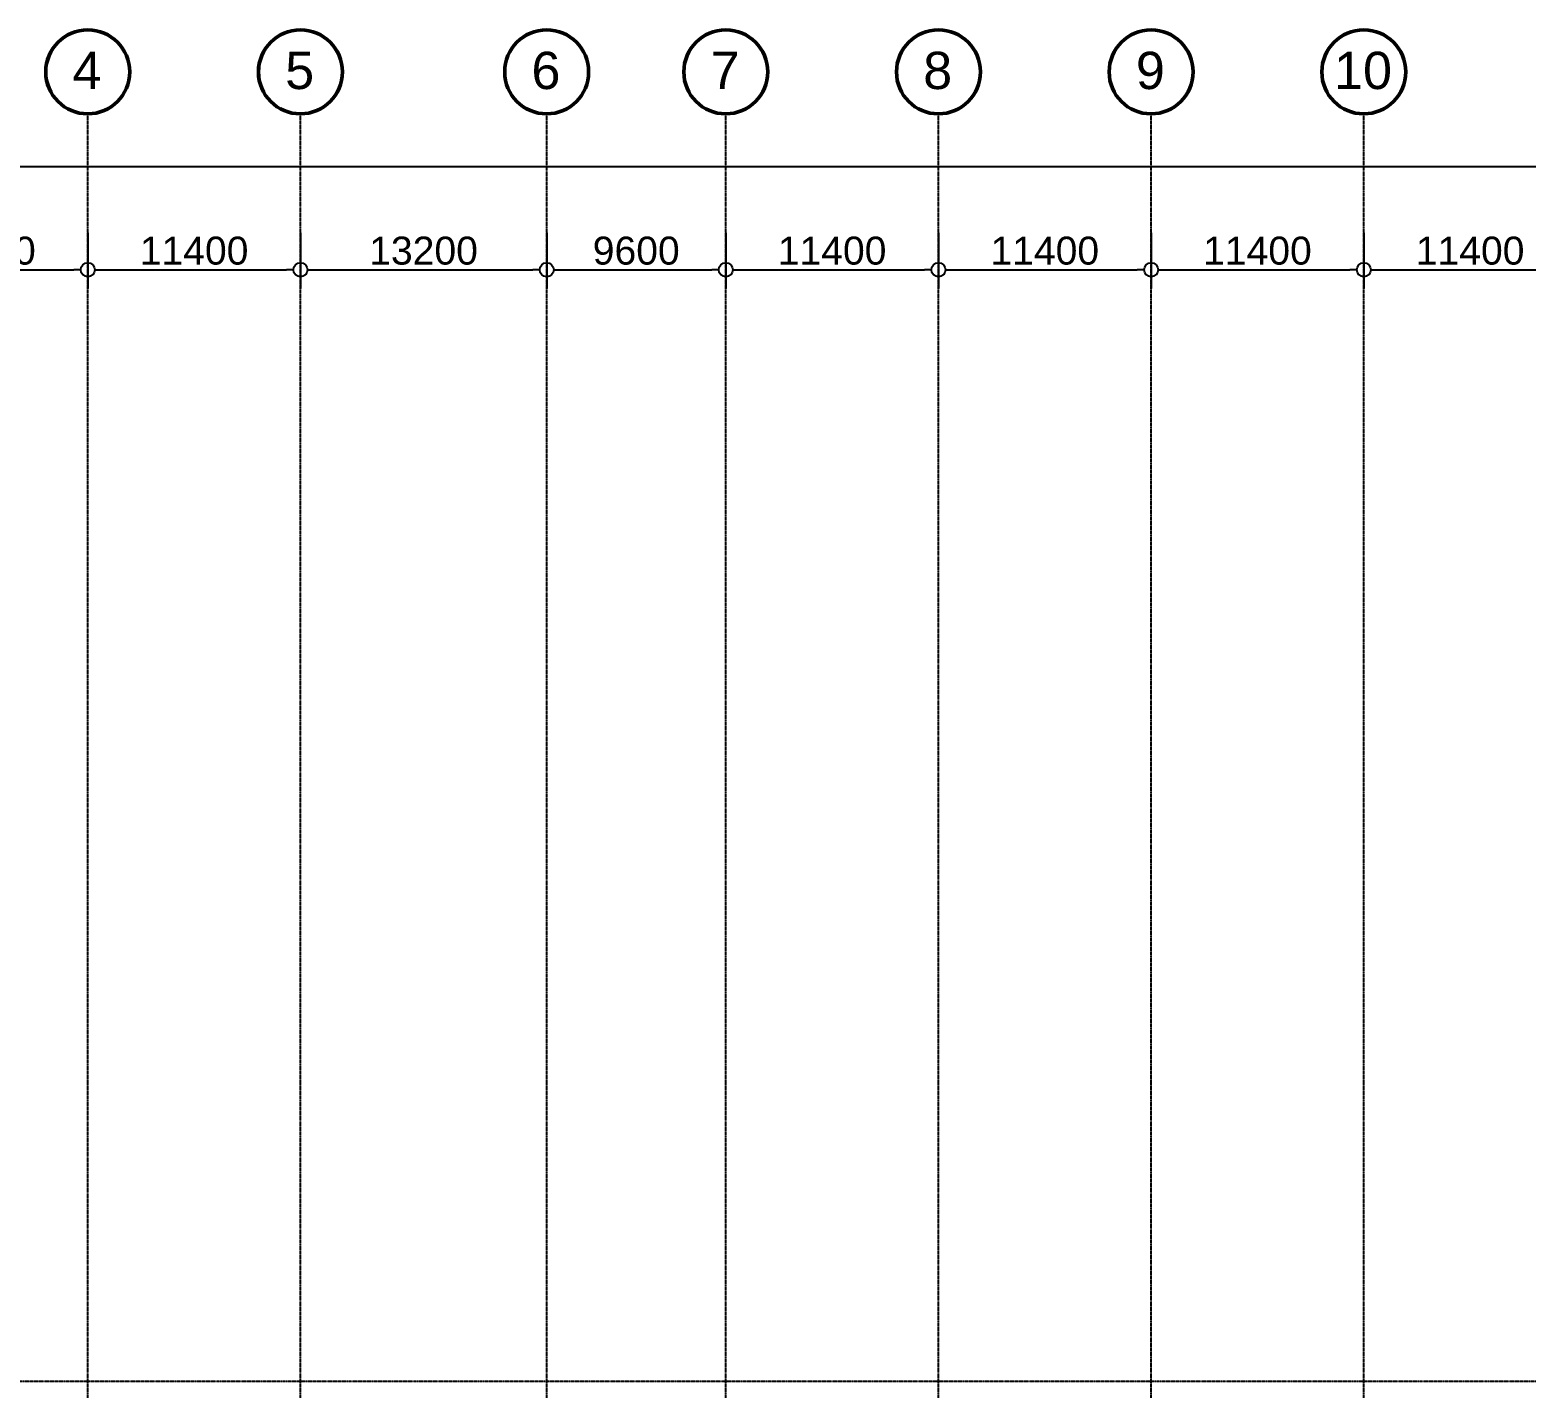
# Model space of a CAD drawing. Header units: millimetres. Extents: x -70132 to 394080, y -1879526 to 121974.
# Drawn here: x 14599 to 94799, y -1381205 to -1308393 of the extents above; entities that cross this region are included whole.
import ezdxf

# ---------------------------------------------------------------- set-up
doc = ezdxf.new("R2010")
doc.units = ezdxf.units.MM
doc.linetypes.add('DPA_Grid _ Level 100', pattern=[10, 5.5, -1.6, 1.3, -1.6])
for name, color, linetype, lineweight in [('A-ANNO-DIMS', 1, 'Continuous', 9), ('S-GRID', 251, 'Continuous', 9), ('S-GRID-IDEN', 3, 'Continuous', 50)]:
    doc.layers.add(name, color=color, linetype=linetype, lineweight=lineweight)
doc.styles.add('Arial', font='arial.ttf', dxfattribs={"height": 1500})
doc.styles.add('Arial_1', font='arial.ttf', dxfattribs={"height": 2000})
doc.styles.add('Arial_2', font='arial.ttf', dxfattribs={"height": 3})
doc.dimstyles.new('DPA-DIM-3_0_C-C', dxfattribs={"dimscale": 304.8, "dimtxt": 1530.3891, "dimasz": 2.46063, "dimexe": 3.28084, "dimexo": 0.0625, "dimgap": 0.82021, "dimtad": 1, "dimdec": 0, "dimzin": 0, "dimdsep": 46, "dimtxsty": 'Arial_2', "dimblk1": 'DOTBLANK', "dimblk2": 'DOTBLANK', "dimsah": 1, "dimcen": 0.09, "dimdle": 3.28084, "dimadec": 8, "dimazin": 0, "dimtfac": 1, "dimtdec": 4, "dimtix": 1, "dimtmove": 0, "dimatfit": 3, "dimfxl": 6.56168, "dimfxlon": 1, "dimtvp": 1, "dimtolj": 1, "dimtzin": 0, "dimarcsym": 2})

# ---------------------------------------------------------------- blocks, each defined once
blk = doc.blocks.new('Grid - 100 Scale-586761-4130-01 MULTIPURPOSE LEVEL- REFLECTED CEILING PLAN')
at = {"layer": 'S-GRID-IDEN'}
blk.add_circle((0, 0), 4.5, dxfattribs=at)
blk = doc.blocks.new('_DotBlank')
at = {"color": 0, "linetype": 'ByBlock', "lineweight": -2}
blk.add_line((-0.5, 0), (-1, 0), dxfattribs=at)
blk.add_circle((0, 0), 0.5, dxfattribs=at)
blk = doc.blocks.new('*D1292')
at = {"layer": 'Defpoints', "color": 0, "lineweight": -2, "transparency": 16777216}
for p, q in [((13496, 67634), (13496, 64654)), ((24896, 67634), (24896, 64654)), ((14246, 65654), (24146, 65654))]:
    blk.add_line(p, q, dxfattribs=at)
at = {"layer": 'Defpoints', "color": 0, "transparency": 16777216}
for p in [(13496, 67654), (24896, 67654), (24896, 65654)]:
    blk.add_point(p, dxfattribs=at)
at = {"layer": 'Defpoints', "color": 0, "lineweight": -2, "transparency": 16777216, "xscale": 750, "yscale": 750, "zscale": 750, "rotation": 180}
blk.add_blockref('_DotBlank', (13496, 65654), dxfattribs=at)
at = {"layer": 'Defpoints', "color": 0, "lineweight": -2, "transparency": 16777216, "xscale": 750, "yscale": 750, "zscale": 750}
blk.add_blockref('_DotBlank', (24896, 65654), dxfattribs=at)
at = {"layer": 'Defpoints', "color": 0, "transparency": 16777216, "insert": (19196, 66669), "char_height": 1500, "width": 6922.07, "attachment_point": 5, "style": 'Arial'}
blk.add_mtext('\\A1;11400', dxfattribs=at)
blk = doc.blocks.new('*D1293')
at = {"layer": 'Defpoints', "color": 0, "lineweight": -2, "transparency": 16777216}
for p, q in [((24896, 67634), (24896, 64654)), ((36296, 67634), (36296, 64654)), ((25646, 65654), (35546, 65654))]:
    blk.add_line(p, q, dxfattribs=at)
at = {"layer": 'Defpoints', "color": 0, "transparency": 16777216}
for p in [(24896, 67654), (36296, 67654), (36296, 65654)]:
    blk.add_point(p, dxfattribs=at)
at = {"layer": 'Defpoints', "color": 0, "lineweight": -2, "transparency": 16777216, "xscale": 750, "yscale": 750, "zscale": 750, "rotation": 180}
blk.add_blockref('_DotBlank', (24896, 65654), dxfattribs=at)
at = {"layer": 'Defpoints', "color": 0, "lineweight": -2, "transparency": 16777216, "xscale": 750, "yscale": 750, "zscale": 750}
blk.add_blockref('_DotBlank', (36296, 65654), dxfattribs=at)
at = {"layer": 'Defpoints', "color": 0, "transparency": 16777216, "insert": (30596, 66669), "char_height": 1500, "width": 6922.07, "attachment_point": 5, "style": 'Arial'}
blk.add_mtext('\\A1;11400', dxfattribs=at)
blk = doc.blocks.new('*D1294')
at = {"layer": 'Defpoints', "color": 0, "lineweight": -2, "transparency": 16777216}
for p, q in [((36296, 67634), (36296, 64654)), ((49496, 67634), (49496, 64654)), ((37046, 65654), (48746, 65654))]:
    blk.add_line(p, q, dxfattribs=at)
at = {"layer": 'Defpoints', "color": 0, "transparency": 16777216}
for p in [(36296, 67654), (49496, 67654), (49496, 65654)]:
    blk.add_point(p, dxfattribs=at)
at = {"layer": 'Defpoints', "color": 0, "lineweight": -2, "transparency": 16777216, "xscale": 750, "yscale": 750, "zscale": 750, "rotation": 180}
blk.add_blockref('_DotBlank', (36296, 65654), dxfattribs=at)
at = {"layer": 'Defpoints', "color": 0, "lineweight": -2, "transparency": 16777216, "xscale": 750, "yscale": 750, "zscale": 750}
blk.add_blockref('_DotBlank', (49496, 65654), dxfattribs=at)
at = {"layer": 'Defpoints', "color": 0, "transparency": 16777216, "insert": (42896, 66670), "char_height": 1500, "width": 6922.07, "attachment_point": 5, "style": 'Arial'}
blk.add_mtext('\\A1;13200', dxfattribs=at)
blk = doc.blocks.new('*D1295')
at = {"layer": 'Defpoints', "color": 0, "lineweight": -2, "transparency": 16777216}
for p, q in [((49496, 67634), (49496, 64654)), ((59096, 67634), (59096, 64654)), ((50246, 65654), (58346, 65654))]:
    blk.add_line(p, q, dxfattribs=at)
at = {"layer": 'Defpoints', "color": 0, "transparency": 16777216}
for p in [(49496, 67654), (59096, 67654), (59096, 65654)]:
    blk.add_point(p, dxfattribs=at)
at = {"layer": 'Defpoints', "color": 0, "lineweight": -2, "transparency": 16777216, "xscale": 750, "yscale": 750, "zscale": 750, "rotation": 180}
blk.add_blockref('_DotBlank', (49496, 65654), dxfattribs=at)
at = {"layer": 'Defpoints', "color": 0, "lineweight": -2, "transparency": 16777216, "xscale": 750, "yscale": 750, "zscale": 750}
blk.add_blockref('_DotBlank', (59096, 65654), dxfattribs=at)
at = {"layer": 'Defpoints', "color": 0, "transparency": 16777216, "insert": (54296, 66669), "char_height": 1500, "width": 5537.65, "attachment_point": 5, "style": 'Arial'}
blk.add_mtext('\\A1;9600', dxfattribs=at)
blk = doc.blocks.new('*D1296')
at = {"layer": 'Defpoints', "color": 0, "lineweight": -2, "transparency": 16777216}
for p, q in [((59096, 67634), (59096, 64654)), ((70496, 67634), (70496, 64654)), ((59846, 65654), (69746, 65654))]:
    blk.add_line(p, q, dxfattribs=at)
at = {"layer": 'Defpoints', "color": 0, "transparency": 16777216}
for p in [(59096, 67654), (70496, 67654), (70496, 65654)]:
    blk.add_point(p, dxfattribs=at)
at = {"layer": 'Defpoints', "color": 0, "lineweight": -2, "transparency": 16777216, "xscale": 750, "yscale": 750, "zscale": 750, "rotation": 180}
blk.add_blockref('_DotBlank', (59096, 65654), dxfattribs=at)
at = {"layer": 'Defpoints', "color": 0, "lineweight": -2, "transparency": 16777216, "xscale": 750, "yscale": 750, "zscale": 750}
blk.add_blockref('_DotBlank', (70496, 65654), dxfattribs=at)
at = {"layer": 'Defpoints', "color": 0, "transparency": 16777216, "insert": (64796, 66669), "char_height": 1500, "width": 6922.07, "attachment_point": 5, "style": 'Arial'}
blk.add_mtext('\\A1;11400', dxfattribs=at)
blk = doc.blocks.new('*D1297')
at = {"layer": 'Defpoints', "color": 0, "lineweight": -2, "transparency": 16777216}
for p, q in [((70496, 67634), (70496, 64654)), ((81896, 67634), (81896, 64654)), ((71246, 65654), (81146, 65654))]:
    blk.add_line(p, q, dxfattribs=at)
at = {"layer": 'Defpoints', "color": 0, "transparency": 16777216}
for p in [(70496, 67654), (81896, 67654), (81896, 65654)]:
    blk.add_point(p, dxfattribs=at)
at = {"layer": 'Defpoints', "color": 0, "lineweight": -2, "transparency": 16777216, "xscale": 750, "yscale": 750, "zscale": 750, "rotation": 180}
blk.add_blockref('_DotBlank', (70496, 65654), dxfattribs=at)
at = {"layer": 'Defpoints', "color": 0, "lineweight": -2, "transparency": 16777216, "xscale": 750, "yscale": 750, "zscale": 750}
blk.add_blockref('_DotBlank', (81896, 65654), dxfattribs=at)
at = {"layer": 'Defpoints', "color": 0, "transparency": 16777216, "insert": (76196, 66669), "char_height": 1500, "width": 6922.07, "attachment_point": 5, "style": 'Arial'}
blk.add_mtext('\\A1;11400', dxfattribs=at)
blk = doc.blocks.new('*D1298')
at = {"layer": 'Defpoints', "color": 0, "lineweight": -2, "transparency": 16777216}
for p, q in [((81896, 67634), (81896, 64654)), ((93296, 67634), (93296, 64654)), ((82646, 65654), (92546, 65654))]:
    blk.add_line(p, q, dxfattribs=at)
at = {"layer": 'Defpoints', "color": 0, "transparency": 16777216}
for p in [(81896, 67654), (93296, 67654), (93296, 65654)]:
    blk.add_point(p, dxfattribs=at)
at = {"layer": 'Defpoints', "color": 0, "lineweight": -2, "transparency": 16777216, "xscale": 750, "yscale": 750, "zscale": 750, "rotation": 180}
blk.add_blockref('_DotBlank', (81896, 65654), dxfattribs=at)
at = {"layer": 'Defpoints', "color": 0, "lineweight": -2, "transparency": 16777216, "xscale": 750, "yscale": 750, "zscale": 750}
blk.add_blockref('_DotBlank', (93296, 65654), dxfattribs=at)
at = {"layer": 'Defpoints', "color": 0, "transparency": 16777216, "insert": (87596, 66669), "char_height": 1500, "width": 6922.07, "attachment_point": 5, "style": 'Arial'}
blk.add_mtext('\\A1;11400', dxfattribs=at)
blk = doc.blocks.new('*D1299')
at = {"layer": 'Defpoints', "color": 0, "lineweight": -2, "transparency": 16777216}
for p, q in [((93296, 67634), (93296, 64654)), ((104696, 67634), (104696, 64654)), ((94046, 65654), (103946, 65654))]:
    blk.add_line(p, q, dxfattribs=at)
at = {"layer": 'Defpoints', "color": 0, "transparency": 16777216}
for p in [(93296, 67654), (104696, 67654), (104696, 65654)]:
    blk.add_point(p, dxfattribs=at)
at = {"layer": 'Defpoints', "color": 0, "lineweight": -2, "transparency": 16777216, "xscale": 750, "yscale": 750, "zscale": 750, "rotation": 180}
blk.add_blockref('_DotBlank', (93296, 65654), dxfattribs=at)
at = {"layer": 'Defpoints', "color": 0, "lineweight": -2, "transparency": 16777216, "xscale": 750, "yscale": 750, "zscale": 750}
blk.add_blockref('_DotBlank', (104696, 65654), dxfattribs=at)
at = {"layer": 'Defpoints', "color": 0, "transparency": 16777216, "insert": (98996, 66669), "char_height": 1500, "width": 6922.07, "attachment_point": 5, "style": 'Arial'}
blk.add_mtext('\\A1;11400', dxfattribs=at)
blk = doc.blocks.new('*D1316')
at = {"layer": 'Defpoints', "color": 0, "lineweight": -2, "transparency": 16777216}
for p, q in [((-15004, 73179), (-15004, 70198)), ((283046, 73179), (283046, 70198)), ((-14254, 71198), (282296, 71198))]:
    blk.add_line(p, q, dxfattribs=at)
at = {"layer": 'Defpoints', "color": 0, "transparency": 16777216}
for p in [(-15004, 73198), (283046, 73198), (283046, 71198)]:
    blk.add_point(p, dxfattribs=at)
at = {"layer": 'Defpoints', "color": 0, "lineweight": -2, "transparency": 16777216, "xscale": 750, "yscale": 750, "zscale": 750, "rotation": 180}
blk.add_blockref('_DotBlank', (-15004, 71198), dxfattribs=at)
at = {"layer": 'Defpoints', "color": 0, "lineweight": -2, "transparency": 16777216, "xscale": 750, "yscale": 750, "zscale": 750}
blk.add_blockref('_DotBlank', (283046, 71198), dxfattribs=at)
at = {"layer": 'Defpoints', "color": 0, "transparency": 16777216, "insert": (134021, 72214), "char_height": 1500, "width": 8306.48, "attachment_point": 5, "style": 'Arial'}
blk.add_mtext('\\A1;298050', dxfattribs=at)
blk = doc.blocks.new('*D1406')
at = {"layer": 'A-ANNO-DIMS', "color": 0, "lineweight": -2, "transparency": 16777216}
for p, q in [((17699, -1319271), (17699, -1322252)), ((29099, -1319271), (29099, -1322252)), ((18449, -1321252), (28349, -1321252))]:
    blk.add_line(p, q, dxfattribs=at)
at = {"layer": 'Defpoints', "color": 0, "transparency": 16777216}
for p in [(17699, -1319252), (29099, -1319252), (29099, -1321252)]:
    blk.add_point(p, dxfattribs=at)
at = {"layer": 'A-ANNO-DIMS', "color": 0, "lineweight": -2, "transparency": 16777216, "xscale": 750, "yscale": 750, "zscale": 750, "rotation": 180}
blk.add_blockref('_DotBlank', (17699, -1321252), dxfattribs=at)
at = {"layer": 'A-ANNO-DIMS', "color": 0, "lineweight": -2, "transparency": 16777216, "xscale": 750, "yscale": 750, "zscale": 750}
blk.add_blockref('_DotBlank', (29099, -1321252), dxfattribs=at)
at = {"layer": 'A-ANNO-DIMS', "color": 0, "transparency": 16777216, "insert": (23399, -1321000), "char_height": 3, "width": 6922.07, "attachment_point": 5, "style": 'Arial_2'}
blk.add_mtext('\\A1;11400', dxfattribs=at)
blk = doc.blocks.new('*D1407')
at = {"layer": 'A-ANNO-DIMS', "color": 0, "lineweight": -2, "transparency": 16777216}
for p, q in [((29099, -1319271), (29099, -1322252)), ((42299, -1319271), (42299, -1322252)), ((29849, -1321252), (41549, -1321252))]:
    blk.add_line(p, q, dxfattribs=at)
at = {"layer": 'Defpoints', "color": 0, "transparency": 16777216}
for p in [(29099, -1319252), (42299, -1319252), (42299, -1321252)]:
    blk.add_point(p, dxfattribs=at)
at = {"layer": 'A-ANNO-DIMS', "color": 0, "lineweight": -2, "transparency": 16777216, "xscale": 750, "yscale": 750, "zscale": 750, "rotation": 180}
blk.add_blockref('_DotBlank', (29099, -1321252), dxfattribs=at)
at = {"layer": 'A-ANNO-DIMS', "color": 0, "lineweight": -2, "transparency": 16777216, "xscale": 750, "yscale": 750, "zscale": 750}
blk.add_blockref('_DotBlank', (42299, -1321252), dxfattribs=at)
at = {"layer": 'A-ANNO-DIMS', "color": 0, "transparency": 16777216, "insert": (35699, -1321000), "char_height": 3, "width": 6922.07, "attachment_point": 5, "style": 'Arial_2'}
blk.add_mtext('\\A1;13200', dxfattribs=at)
blk = doc.blocks.new('*D1408')
at = {"layer": 'A-ANNO-DIMS', "color": 0, "lineweight": -2, "transparency": 16777216}
for p, q in [((42299, -1319271), (42299, -1322252)), ((51899, -1319271), (51899, -1322252)), ((43049, -1321252), (51149, -1321252))]:
    blk.add_line(p, q, dxfattribs=at)
at = {"layer": 'Defpoints', "color": 0, "transparency": 16777216}
for p in [(42299, -1319252), (51899, -1319252), (51899, -1321252)]:
    blk.add_point(p, dxfattribs=at)
at = {"layer": 'A-ANNO-DIMS', "color": 0, "lineweight": -2, "transparency": 16777216, "xscale": 750, "yscale": 750, "zscale": 750, "rotation": 180}
blk.add_blockref('_DotBlank', (42299, -1321252), dxfattribs=at)
at = {"layer": 'A-ANNO-DIMS', "color": 0, "lineweight": -2, "transparency": 16777216, "xscale": 750, "yscale": 750, "zscale": 750}
blk.add_blockref('_DotBlank', (51899, -1321252), dxfattribs=at)
at = {"layer": 'A-ANNO-DIMS', "color": 0, "transparency": 16777216, "insert": (47099, -1321000), "char_height": 3, "width": 5537.65, "attachment_point": 5, "style": 'Arial_2'}
blk.add_mtext('\\A1;9600', dxfattribs=at)
blk = doc.blocks.new('*D1409')
at = {"layer": 'A-ANNO-DIMS', "color": 0, "lineweight": -2, "transparency": 16777216}
for p, q in [((51899, -1319271), (51899, -1322252)), ((63299, -1319271), (63299, -1322252)), ((52649, -1321252), (62549, -1321252))]:
    blk.add_line(p, q, dxfattribs=at)
at = {"layer": 'Defpoints', "color": 0, "transparency": 16777216}
for p in [(51899, -1319252), (63299, -1319252), (63299, -1321252)]:
    blk.add_point(p, dxfattribs=at)
at = {"layer": 'A-ANNO-DIMS', "color": 0, "lineweight": -2, "transparency": 16777216, "xscale": 750, "yscale": 750, "zscale": 750, "rotation": 180}
blk.add_blockref('_DotBlank', (51899, -1321252), dxfattribs=at)
at = {"layer": 'A-ANNO-DIMS', "color": 0, "lineweight": -2, "transparency": 16777216, "xscale": 750, "yscale": 750, "zscale": 750}
blk.add_blockref('_DotBlank', (63299, -1321252), dxfattribs=at)
at = {"layer": 'A-ANNO-DIMS', "color": 0, "transparency": 16777216, "insert": (57599, -1321000), "char_height": 3, "width": 6922.07, "attachment_point": 5, "style": 'Arial_2'}
blk.add_mtext('\\A1;11400', dxfattribs=at)
blk = doc.blocks.new('*D1410')
at = {"layer": 'A-ANNO-DIMS', "color": 0, "lineweight": -2, "transparency": 16777216}
for p, q in [((63299, -1319271), (63299, -1322252)), ((74699, -1319271), (74699, -1322252)), ((64049, -1321252), (73949, -1321252))]:
    blk.add_line(p, q, dxfattribs=at)
at = {"layer": 'Defpoints', "color": 0, "transparency": 16777216}
for p in [(63299, -1319252), (74699, -1319252), (74699, -1321252)]:
    blk.add_point(p, dxfattribs=at)
at = {"layer": 'A-ANNO-DIMS', "color": 0, "lineweight": -2, "transparency": 16777216, "xscale": 750, "yscale": 750, "zscale": 750, "rotation": 180}
blk.add_blockref('_DotBlank', (63299, -1321252), dxfattribs=at)
at = {"layer": 'A-ANNO-DIMS', "color": 0, "lineweight": -2, "transparency": 16777216, "xscale": 750, "yscale": 750, "zscale": 750}
blk.add_blockref('_DotBlank', (74699, -1321252), dxfattribs=at)
at = {"layer": 'A-ANNO-DIMS', "color": 0, "transparency": 16777216, "insert": (68999, -1321000), "char_height": 3, "width": 6922.07, "attachment_point": 5, "style": 'Arial_2'}
blk.add_mtext('\\A1;11400', dxfattribs=at)
blk = doc.blocks.new('*D1411')
at = {"layer": 'A-ANNO-DIMS', "color": 0, "lineweight": -2, "transparency": 16777216}
for p, q in [((74699, -1319271), (74699, -1322252)), ((86099, -1319271), (86099, -1322252)), ((75449, -1321252), (85349, -1321252))]:
    blk.add_line(p, q, dxfattribs=at)
at = {"layer": 'Defpoints', "color": 0, "transparency": 16777216}
for p in [(74699, -1319252), (86099, -1319252), (86099, -1321252)]:
    blk.add_point(p, dxfattribs=at)
at = {"layer": 'A-ANNO-DIMS', "color": 0, "lineweight": -2, "transparency": 16777216, "xscale": 750, "yscale": 750, "zscale": 750, "rotation": 180}
blk.add_blockref('_DotBlank', (74699, -1321252), dxfattribs=at)
at = {"layer": 'A-ANNO-DIMS', "color": 0, "lineweight": -2, "transparency": 16777216, "xscale": 750, "yscale": 750, "zscale": 750}
blk.add_blockref('_DotBlank', (86099, -1321252), dxfattribs=at)
at = {"layer": 'A-ANNO-DIMS', "color": 0, "transparency": 16777216, "insert": (80399, -1321000), "char_height": 3, "width": 6922.07, "attachment_point": 5, "style": 'Arial_2'}
blk.add_mtext('\\A1;11400', dxfattribs=at)
blk = doc.blocks.new('*D1412')
at = {"layer": 'A-ANNO-DIMS', "color": 0, "lineweight": -2, "transparency": 16777216}
for p, q in [((86099, -1319271), (86099, -1322252)), ((97499, -1319271), (97499, -1322252)), ((86849, -1321252), (96749, -1321252))]:
    blk.add_line(p, q, dxfattribs=at)
at = {"layer": 'Defpoints', "color": 0, "transparency": 16777216}
for p in [(86099, -1319252), (97499, -1319252), (97499, -1321252)]:
    blk.add_point(p, dxfattribs=at)
at = {"layer": 'A-ANNO-DIMS', "color": 0, "lineweight": -2, "transparency": 16777216, "xscale": 750, "yscale": 750, "zscale": 750, "rotation": 180}
blk.add_blockref('_DotBlank', (86099, -1321252), dxfattribs=at)
at = {"layer": 'A-ANNO-DIMS', "color": 0, "lineweight": -2, "transparency": 16777216, "xscale": 750, "yscale": 750, "zscale": 750}
blk.add_blockref('_DotBlank', (97499, -1321252), dxfattribs=at)
at = {"layer": 'A-ANNO-DIMS', "color": 0, "transparency": 16777216, "insert": (91799, -1321000), "char_height": 3, "width": 6922.07, "attachment_point": 5, "style": 'Arial_2'}
blk.add_mtext('\\A1;11400', dxfattribs=at)
blk = doc.blocks.new('*D1403')
at = {"layer": 'A-ANNO-DIMS', "color": 0, "lineweight": -2, "transparency": 16777216}
for p, q in [((-22201, -1313726), (-22201, -1316707)), ((275849, -1313726), (275849, -1316707)), ((-21451, -1315707), (275099, -1315707))]:
    blk.add_line(p, q, dxfattribs=at)
at = {"layer": 'Defpoints', "color": 0, "transparency": 16777216}
for p in [(-22201, -1313707), (275849, -1313707), (275849, -1315707)]:
    blk.add_point(p, dxfattribs=at)
at = {"layer": 'A-ANNO-DIMS', "color": 0, "lineweight": -2, "transparency": 16777216, "xscale": 750, "yscale": 750, "zscale": 750, "rotation": 180}
blk.add_blockref('_DotBlank', (-22201, -1315707), dxfattribs=at)
at = {"layer": 'A-ANNO-DIMS', "color": 0, "lineweight": -2, "transparency": 16777216, "xscale": 750, "yscale": 750, "zscale": 750}
blk.add_blockref('_DotBlank', (275849, -1315707), dxfattribs=at)
at = {"layer": 'A-ANNO-DIMS', "color": 0, "transparency": 16777216, "insert": (126824, -1315456), "char_height": 3, "width": 8306.48, "attachment_point": 5, "style": 'Arial_2'}
blk.add_mtext('\\A1;298050', dxfattribs=at)
blk = doc.blocks.new('A$C1d97255a')
at = {"layer": 'Defpoints', "color": 250, "linetype": 'DPA_Grid _ Level 100'}
for p, q in [((24895.5, -47274.3), (24895.5, 74011.8)), ((36295.5, -47274.3), (36295.5, 74011.8)), ((49495.5, -47274.3), (49495.5, 74011.8)), ((59095.5, -47274.3), (59095.5, 74011.8)), ((70495.5, -47274.3), (70495.5, 74011.8)), ((81895.5, -47274.3), (81895.5, 74011.8)), ((93295.5, -47274.3), (93295.5, 74011.8)), ((304502.9, 6050), (-58435, 6050))]:
    blk.add_line(p, q, dxfattribs=at)
at = {"layer": 'Defpoints', "color": 250, "xscale": 499.9999999999995, "yscale": 499.9999999999995, "zscale": 499.9999999999995}
for p in [(24895.5, 76261.8), (36295.5, 76261.8), (49495.5, 76261.8), (59095.5, 76261.8), (70495.5, 76261.8), (81895.5, 76261.8), (93295.5, 76261.8)]:
    blk.add_blockref('Grid - 100 Scale-586761-4130-01 MULTIPURPOSE LEVEL- REFLECTED CEILING PLAN', p, dxfattribs=at)
at = {"layer": 'Defpoints', "color": 250, "lineweight": 9, "char_height": 2000, "attachment_point": 1, "style": 'Arial_1'}
for s, insert, width in [('4', (24079.1, 77341.3), 1883.966), ('5', (35479.1, 77341.3), 1883.966), ('6', (48679.1, 77341.3), 1883.966), ('7', (58279.1, 77341.3), 1883.966), ('8', (69679.1, 77341.3), 1883.966), ('9', (81079.1, 77341.3), 1883.966), ('10', (91701.6, 77341.3), 3767.931)]:
    blk.add_mtext(s, dxfattribs=dict(at, insert=insert, width=width))
at = {"layer": 'Defpoints', "color": 250}
for base, p1, p2, override, picture, middle in [((283045.5, 71197.9), (-15004.5, 73197.9), (283045.5, 73197.9), {"dimpost": '<>', "dimfxl": 298050}, '*D1316', (134020.5, 72213.8)), ((24895.5, 65653.5), (13495.5, 67653.5), (24895.5, 67653.5), {"dimpost": '<>', "dimfxl": 11400}, '*D1292', (19195.5, 66669.4)), ((36295.5, 65653.5), (24895.5, 67653.5), (36295.5, 67653.5), {"dimpost": '<>', "dimfxl": 11400}, '*D1293', (30595.5, 66669.4)), ((49495.5, 65653.5), (36295.5, 67653.5), (49495.5, 67653.5), {"dimpost": '<>', "dimfxl": 13200}, '*D1294', (42895.5, 66669.9)), ((59095.5, 65653.5), (49495.5, 67653.5), (59095.5, 67653.5), {"dimpost": '<>', "dimfxl": 9600}, '*D1295', (54295.5, 66669.4)), ((70495.5, 65653.5), (59095.5, 67653.5), (70495.5, 67653.5), {"dimpost": '<>', "dimfxl": 11400}, '*D1296', (64795.5, 66669.4)), ((81895.5, 65653.5), (70495.5, 67653.5), (81895.5, 67653.5), {"dimpost": '<>', "dimfxl": 11400}, '*D1297', (76195.5, 66669.4)), ((93295.5, 65653.5), (81895.5, 67653.5), (93295.5, 67653.5), {"dimpost": '<>', "dimfxl": 11400}, '*D1298', (87595.5, 66669.4)), ((104695.5, 65653.5), (93295.5, 67653.5), (104695.5, 67653.5), {"dimpost": '<>', "dimfxl": 11400}, '*D1299', (98995.5, 66669.4))]:
    dim = blk.add_linear_dim(base=base, p1=p1, p2=p2, dimstyle='DPA-DIM-3_0_C-C', override=override, dxfattribs=at)
    dim.commit()
    dim.dimension.update_dxf_attribs({"geometry": picture, "text_midpoint": middle})

msp = doc.modelspace()

# ---------------------------------------------------------------- linework, layer by layer
at = {"layer": 'S-GRID', "linetype": 'DPA_Grid _ Level 100'}
for p, q in [((17698.6, -1434179.5), (17698.6, -1312893.3)), ((29098.6, -1434179.5), (29098.6, -1312893.3)), ((42298.6, -1434179.5), (42298.6, -1312893.3)), ((51898.6, -1434179.5), (51898.6, -1312893.3)), ((63298.6, -1434179.5), (63298.6, -1312893.3)), ((74698.6, -1434179.5), (74698.6, -1312893.3)), ((86098.6, -1434179.5), (86098.6, -1312893.3))]:
    msp.add_line(p, q, dxfattribs=at)

# ---------------------------------------------------------------- block references
at = {"linetype": 'ByBlock'}
msp.add_blockref('A$C1d97255a', (-7197, -1386905.2), dxfattribs=at)
at = {"layer": 'S-GRID-IDEN', "xscale": 499.9999999999995, "yscale": 499.9999999999995, "zscale": 499.9999999999995}
for p in [(17698.6, -1310643.3), (29098.6, -1310643.3), (42298.6, -1310643.3), (51898.6, -1310643.3), (63298.6, -1310643.3), (74698.6, -1310643.3), (86098.6, -1310643.3)]:
    msp.add_blockref('Grid - 100 Scale-586761-4130-01 MULTIPURPOSE LEVEL- REFLECTED CEILING PLAN', p, dxfattribs=at)

# ---------------------------------------------------------------- texts
at = {"layer": 'S-GRID-IDEN', "lineweight": 9, "char_height": 2000, "attachment_point": 1, "style": 'Arial_1'}
for s, insert, width in [('4', (16882.1, -1309563.9), 1883.966), ('5', (28282.1, -1309563.9), 1883.966), ('6', (41482.1, -1309563.9), 1883.966), ('7', (51082.1, -1309563.9), 1883.966), ('8', (62482.1, -1309563.9), 1883.966), ('9', (73882.1, -1309563.9), 1883.966), ('10', (84504.6, -1309563.9), 3767.931)]:
    msp.add_mtext(s, dxfattribs=dict(at, insert=insert, width=width))

# ---------------------------------------------------------------- dimensions: what is measured, and where the dimension line sits
at = {"layer": 'A-ANNO-DIMS'}
for base, p1, p2, override, picture, middle in [((275848.6, -1315707.3), (-22201.4, -1313707.3), (275848.6, -1313707.3), {"dimpost": '<>', "dimfxl": 298050}, '*D1403', (126823.6, -1315455.7)), ((29098.6, -1321251.6), (17698.6, -1319251.6), (29098.6, -1319251.6), {"dimpost": '<>', "dimfxl": 11400}, '*D1406', (23398.6, -1321000.1)), ((42298.6, -1321251.6), (29098.6, -1319251.6), (42298.6, -1319251.6), {"dimpost": '<>', "dimfxl": 13200}, '*D1407', (35698.6, -1321000.1)), ((51898.6, -1321251.6), (42298.6, -1319251.6), (51898.6, -1319251.6), {"dimpost": '<>', "dimfxl": 9600}, '*D1408', (47098.6, -1321000.1)), ((63298.6, -1321251.6), (51898.6, -1319251.6), (63298.6, -1319251.6), {"dimpost": '<>', "dimfxl": 11400}, '*D1409', (57598.6, -1321000.1)), ((74698.6, -1321251.6), (63298.6, -1319251.6), (74698.6, -1319251.6), {"dimpost": '<>', "dimfxl": 11400}, '*D1410', (68998.6, -1321000.1)), ((86098.6, -1321251.6), (74698.6, -1319251.6), (86098.6, -1319251.6), {"dimpost": '<>', "dimfxl": 11400}, '*D1411', (80398.6, -1321000.1)), ((97498.6, -1321251.6), (86098.6, -1319251.6), (97498.6, -1319251.6), {"dimpost": '<>', "dimfxl": 11400}, '*D1412', (91798.6, -1321000.1))]:
    dim = msp.add_linear_dim(base=base, p1=p1, p2=p2, dimstyle='DPA-DIM-3_0_C-C', override=override, dxfattribs=at)
    dim.commit()
    dim.dimension.update_dxf_attribs({"geometry": picture, "text_midpoint": middle})

doc.saveas('drawing.dxf')
